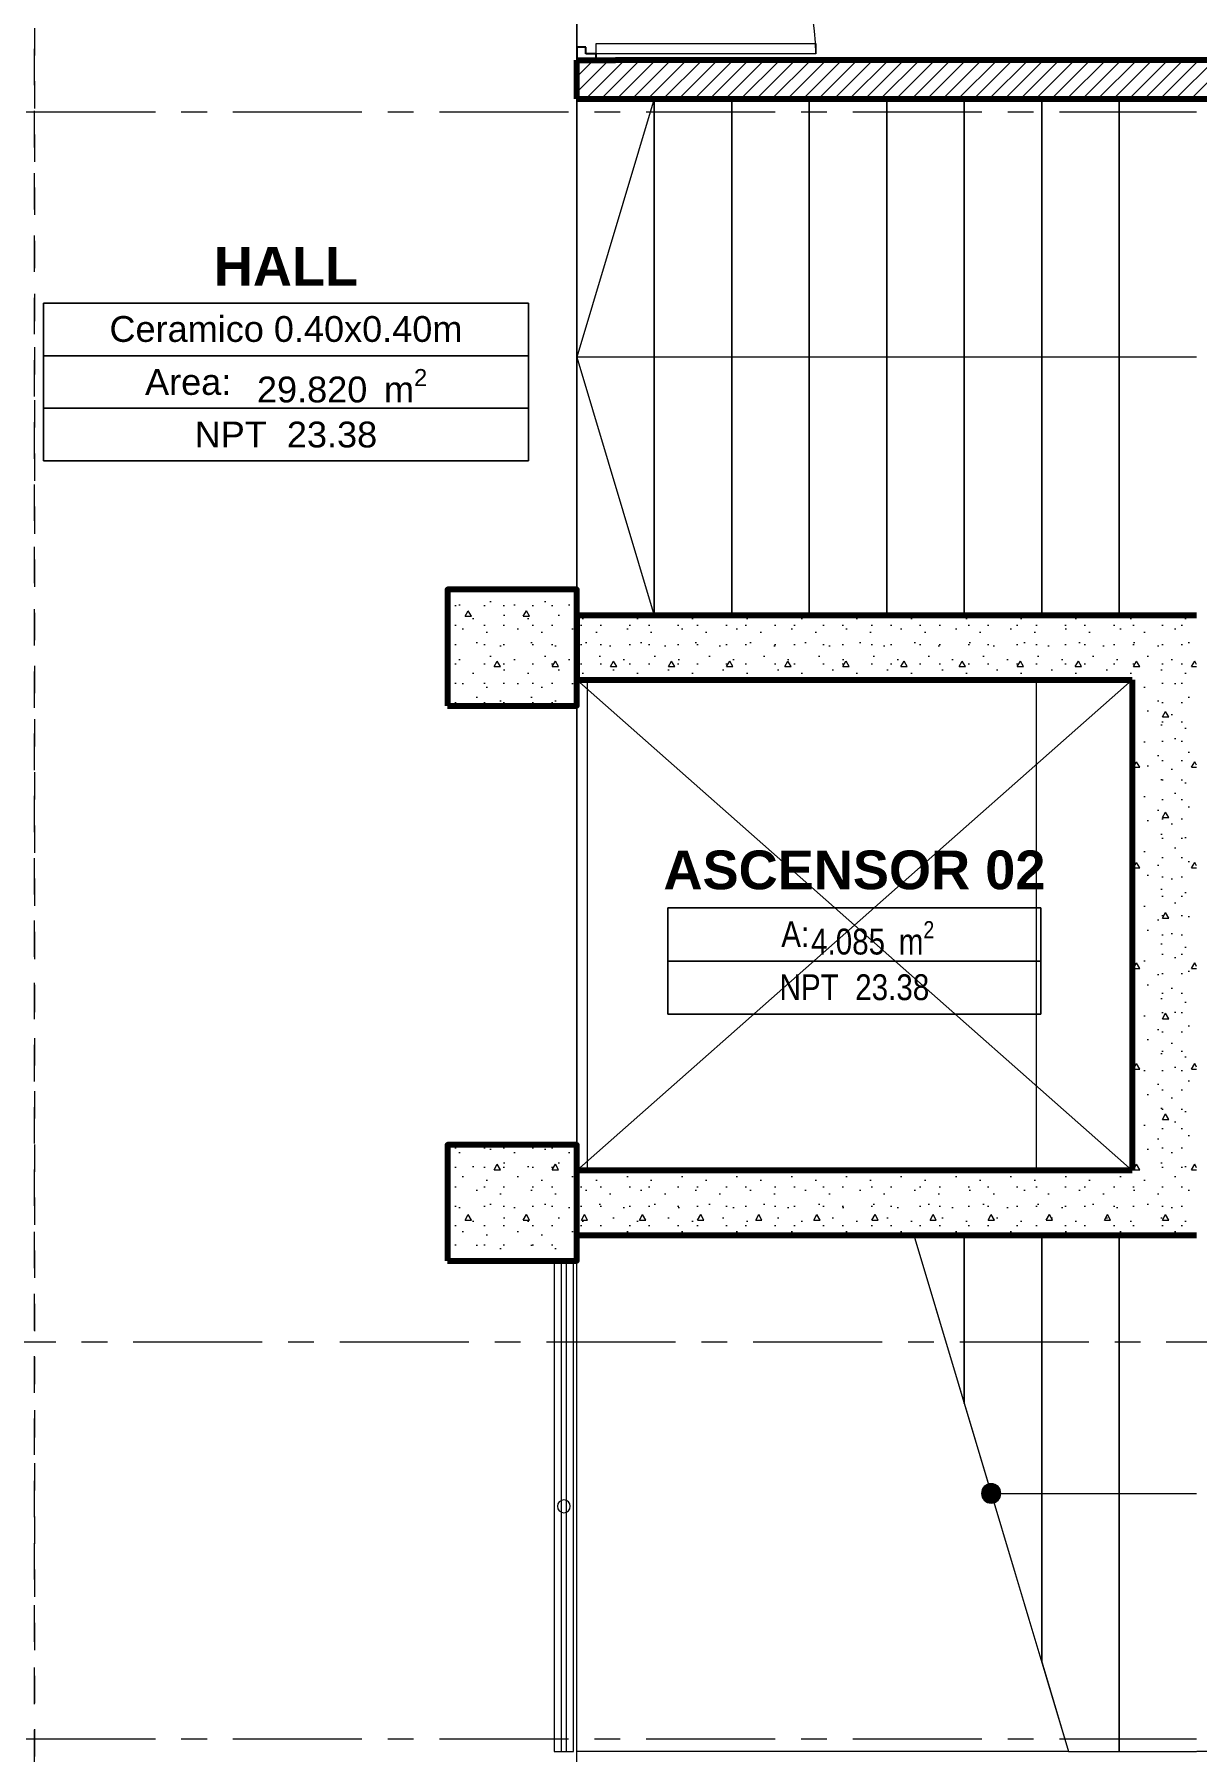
# Model space of a CAD drawing. Header units: inches. Extents: x -19 to 5698, y -728 to 92.
# Drawn here: x 507.07 to 511.57, y 20.35 to 27 of the extents above; entities that cross this region are included whole.
import ezdxf

# ---------------------------------------------------------------- set-up
doc = ezdxf.new("R2010")
doc.units = ezdxf.units.IN
doc.header["$MEASUREMENT"] = 0
doc.set_wipeout_variables(frame=1)
for name, pattern in [('Hidden Line', [0.195611, 0.141111, -0.0545]), ('Oculto', [0.15875, 0.105833, -0.052917]), ('Punto & Raya', [0.65, 0.5, -0.075, 0, -0.075]), ('Raya Pequeña', [0.141111, 0.070556, -0.070556]), ('Wipeout_Contour', [1, 0, -1])]:
    doc.linetypes.add(name, pattern=pattern)
for name, color, linetype in [('02 _ ARQ _ ALB _ Ejes Generales', 251, 'Continuous'), ('02 _ ARQ _ ZON _ Espacio.3D', 7, 'Continuous'), ('08 _ STR _ EXT _ 06 Columnas', 7, 'Continuous'), ('08 _ STR _ EXT _ 07 Losa Aligerada', 7, 'Continuous'), ('08 _ STR _ EXT _ 09 Vigas', 251, 'Continuous'), ('08 _ STR _ EXT _ 11 Escaleras', 7, 'Continuous'), ('08 _ STR _ EXT _ 12 Ascensor', 7, 'Continuous'), ('Dibujo 2D - General', 7, 'Continuous'), ('Estructura - 04 MURO', 7, 'Continuous'), ('Interior - Escaleras & Barandillas', 7, 'Continuous'), ('Interior - Mobiliario', 7, 'Continuous'), ('Marcador - Secciones', 7, 'Continuous')]:
    doc.layers.add(name, color=color, linetype=linetype)
doc.styles.add('Estilo_Generado_1', font='swisseb.ttf')
doc.styles.add('Estilo_Generado_7', font='swisse.ttf')
doc.styles.add('Estilo_Generado_8', font='arialbd.ttf')
doc.styles.add('Estilo_Generado_9', font='ARIALN.TTF')
pattern_1 = [(0, (462.5001, 3e-08), (0, 0.3897114), [0.024375, -0.200625]), (0, (462.6126, 0.19486), (0, 0.3897114), [0.024375, -0.200625]), (60, (462.5001, 3e-08), (-0.3375, 0.1948557), [0.024375, -0.200625]), (60, (462.7251, 3e-08), (-0.3375, 0.1948557), [0.024375, -0.200625]), (120, (462.52447, 3e-08), (0.3375, 0.1948557), [0.024375, -0.200625]), (120, (462.74947, 3e-08), (0.3375, 0.1948557), [0.024375, -0.200625]), (0, (462.50009, 0.0375), (0, 0.075), [0, -0.075, 0, -0.1125]), (45, (462.53759, 0.0375), (-0.05303301, 0.05303301), [0, -0.05625, 0, -0.09375])]
pattern_2 = [(45, (462.50009, 3e-08), (-0.030052038, 0.030052038), [])]

msp = doc.modelspace()

# ---------------------------------------------------------------- hatches: boundary and pattern name
at = {"layer": '08 _ STR _ EXT _ 06 Columnas', "linetype": 'Continuous', "lineweight": 9}
h = msp.add_hatch(dxfattribs=at)
h.set_pattern_fill('HORMIGÓN_EN_MASA_0002', style=0, pattern_type=2)
h.set_pattern_definition(pattern_1)
h.paths.add_polyline_path([(508.6701, 22.25), (509.1701, 22.25), (509.1701, 22.7), (508.6701, 22.7)])
at = {"layer": '08 _ STR _ EXT _ 12 Ascensor', "linetype": 'Continuous', "lineweight": 9}
h = msp.add_hatch(dxfattribs=at)
h.set_pattern_fill('HORMIGÓN_EN_MASA_0002', color=250, style=0, pattern_type=2)
h.set_pattern_definition(pattern_1)
h.paths.add_polyline_path([(511.3201, 24.5), (511.3201, 22.6), (511.5701, 22.6), (511.5701, 24.5)])

# ---------------------------------------------------------------- linework, layer by layer
at = {"layer": '02 _ ARQ _ ZON _ Espacio.3D', "color": 251, "linetype": 'Continuous', "lineweight": 13}
for p, q in [((508.9827, 25.9593), (507.1055, 25.9593)), ((507.1055, 25.9593), (507.1055, 25.3486)), ((507.1055, 25.9593), (508.9827, 25.9593)), ((507.1055, 25.7557), (507.1055, 25.9593)), ((508.9827, 25.3486), (508.9827, 25.9593)), ((508.9827, 25.9593), (508.9827, 25.7557)), ((508.9827, 25.7557), (507.1055, 25.7557)), ((507.1055, 25.7557), (508.9827, 25.7557)), ((507.1055, 25.5521), (507.1055, 25.7557)), ((508.9827, 25.7557), (508.9827, 25.5521)), ((508.9827, 25.5521), (507.1055, 25.5521)), ((507.1055, 25.5521), (508.9827, 25.5521)), ((507.1055, 25.3486), (507.1055, 25.5521)), ((508.9827, 25.5521), (508.9827, 25.3486)), ((507.1055, 25.3486), (508.9827, 25.3486)), ((508.9827, 25.3486), (507.1055, 25.3486)), ((510.9672, 23.6174), (509.523, 23.6174)), ((509.523, 23.6174), (509.523, 23.2057)), ((509.523, 23.6174), (510.9672, 23.6174)), ((509.523, 23.4116), (509.523, 23.6174)), ((510.9672, 23.2057), (510.9672, 23.6174)), ((510.9672, 23.6174), (510.9672, 23.4116)), ((510.9672, 23.4116), (509.523, 23.4116)), ((509.523, 23.4116), (510.9672, 23.4116)), ((509.523, 23.2057), (509.523, 23.4116)), ((510.9672, 23.4116), (510.9672, 23.2057)), ((509.523, 23.2057), (510.9672, 23.2057)), ((510.9672, 23.2057), (509.523, 23.2057))]:
    msp.add_line(p, q, dxfattribs=at)
at = {"layer": '02 _ ARQ _ ZON _ Espacio.3D', "color": 254, "linetype": 'Continuous', "lineweight": 0, "flags": 128}
for points in [[(506.7201, 29.7), (506.7201, 17.4), (509.1701, 17.4), (509.1701, 19.3), (509.3201, 19.3), (509.3201, 20.2), (509.1701, 20.2), (509.1701, 22.25), (508.6701, 22.25), (508.6701, 22.7), (509.1701, 22.7), (509.1701, 24.4), (508.6701, 24.4), (508.6701, 24.85), (509.1701, 24.85), (509.1701, 29.7)], [(513.9201, 27), (513.9201, 29.7), (509.3201, 29.7), (509.3201, 27.8), (509.1701, 27.8), (509.1701, 26.9), (513.5701, 26.9), (513.5701, 27)]]:
    msp.add_lwpolyline(points, close=True, dxfattribs=at)
at = {"layer": '02 _ ARQ _ ZON _ Espacio.3D', "color": 255, "linetype": 'Continuous', "lineweight": 0, "flags": 128}
msp.add_lwpolyline([(509.1701, 22.6), (511.3201, 22.6), (511.3201, 24.5), (509.1701, 24.5)], close=True, dxfattribs=at)
at = {"layer": '08 _ STR _ EXT _ 06 Columnas', "color": 7, "linetype": 'Continuous', "lineweight": 80, "flags": 128}
msp.add_lwpolyline([(508.6701, 22.25), (509.1701, 22.25), (509.1701, 22.7), (508.6701, 22.7)], close=True, dxfattribs=at)
at = {"layer": '08 _ STR _ EXT _ 07 Losa Aligerada', "color": 7, "linetype": 'Continuous', "lineweight": 18, "flags": 128}
msp.add_lwpolyline([(487.2752, 6.7), (515.4201, 6.7), (515.4201, 18.1001), (514.0701, 18.1001), (514.0701, 18.1001), (514.0701, 20.35), (511.5701, 20.35), (509.1701, 20.35), (509.1701, 22.35), (509.1701, 24.75), (509.1701, 24.75), (509.1701, 26.75), (514.0701, 26.75), (514.0701, 27), (514.0701, 29.7), (515.4201, 29.7), (515.4201, 40.4), (496.03, 40.4), (495.5498, 40.3109), (495.5498, 40.95), (495.2217, 40.95), (496.03, 41.1), (470.3701, 41.1)], dxfattribs=at)
at = {"layer": '08 _ STR _ EXT _ 09 Vigas', "color": 251, "linetype": 'Hidden Line', "lineweight": 13, "true_color": 0x636466}
msp.add_line((507.0701, 17.4), (507.0701, 29.7), dxfattribs=at)
at = {"layer": '08 _ STR _ EXT _ 12 Ascensor', "color": 7, "linetype": 'Continuous', "lineweight": 80, "flags": 128}
for points in [[(509.1701, 24.5), (511.3201, 24.5)], [(511.3201, 24.5), (511.3201, 22.6)], [(511.3201, 22.6), (509.1701, 22.6)], [(509.1701, 22.35), (509.1701, 22.6)]]:
    msp.add_lwpolyline(points, dxfattribs=at)
at = {"layer": 'Dibujo 2D - General', "color": 7, "linetype": 'Oculto', "lineweight": 13}
msp.add_line((507.0701, 29.7), (507.0701, 17.4), dxfattribs=at)
at = {"layer": 'Dibujo 2D - General', "color": 250, "linetype": 'Continuous', "lineweight": 9}
for p, q in [((509.1701, 22.6), (511.3201, 24.5)), ((511.3201, 22.6), (509.1701, 24.5))]:
    msp.add_line(p, q, dxfattribs=at)
at = {"layer": 'Estructura - 04 MURO', "color": 165, "linetype": 'Continuous', "lineweight": 25}
msp.add_line((509.2051, 26.95), (509.1701, 26.95), dxfattribs=at)
at = {"layer": 'Estructura - 04 MURO', "color": 165, "linetype": 'Continuous', "lineweight": 15}
msp.add_line((509.2451, 26.965), (510.0951, 26.965), dxfattribs=at)
at = {"layer": 'Interior - Escaleras & Barandillas', "color": 161, "linetype": 'Continuous', "lineweight": 13, "flags": 128}
for points in [[(509.0826, 20.35), (509.1576, 20.35), (509.1576, 22.25), (509.0826, 22.25)], [(509.1103, 20.35), (509.1298, 20.35), (509.1298, 22.25), (509.1103, 22.25)], [(509.1103, 20.35), (509.1298, 20.35), (509.1298, 22.25), (509.1103, 22.25)], [(509.1103, 20.35), (509.1298, 20.35), (509.1298, 22.25), (509.1103, 22.25)], [(509.1103, 20.35), (509.1298, 20.35), (509.1298, 22.25), (509.1103, 22.25)], [(509.1103, 20.35), (509.1298, 20.35), (509.1298, 22.25), (509.1103, 22.25)], [(509.1103, 20.35), (509.1298, 20.35), (509.1298, 22.25), (509.1103, 22.25)]]:
    msp.add_lwpolyline(points, close=True, dxfattribs=at)
msp.add_lwpolyline([(509.1451, 21.3, 1), (509.0951, 21.3, 1)], format="xyb", close=True, dxfattribs=at)
at = {"layer": 'Interior - Mobiliario', "color": 162, "linetype": 'Continuous', "lineweight": 20, "flags": 128}
msp.add_lwpolyline([(509.2101, 24.499), (509.2101, 22.601), (510.9501, 22.601), (510.9501, 24.499)], close=True, dxfattribs=at)

# ---------------------------------------------------------------- texts
at = {"layer": '02 _ ARQ _ ZON _ Espacio.3D', "color": 251, "lineweight": 25, "attachment_point": 2}
for s, insert, char_height, style in [('\\A1;{\\pqc;\\pt0;\\fSwis721 Ex BT|b1|i0|c0|p34;HALL}', (508.0441, 26.1768), 0.15, 'Estilo_Generado_1'), ('\\A1;{\\pqc;\\pt0;\\fSwis721 Ex BT|b0|i0|c238|p34;Ceramico 0.40x0.40m}', (508.0441, 25.9091), 0.1, 'Estilo_Generado_7'), ('\\A1;{\\pqc;\\pt0;\\fSwis721 Ex BT|b0|i0|c238|p34;Area: }', (507.6656, 25.7039), 0.1, 'Estilo_Generado_7'), ('\\A1;{\\pqc;\\pt0,0.3;\\fSwis721 Ex BT|b0|i0|c238|p34;29.820\\fSwis721 Ex BT|b0|i0|c238|p34;\\A1{\\H.66x;\\S^  ;}\\fSwis721 Ex BT|b0|i0|c238|p34; m\\fSwis721 Ex BT|b0|i0|c238|p34;\\A1{\\H.66x;\\S2^  ;}}', (508.2617, 25.7039), 0.1, 'Estilo_Generado_7'), ('\\A1;{\\pqc;\\pt0;\\fSwis721 Ex BT|b0|i0|c238|p34;NPT  23.38}', (508.0441, 25.5004), 0.1, 'Estilo_Generado_7'), ('\\A1;{\\pqc;\\pt0;\\fArial|b1|i0|c0|p34;ASCENSOR 02}', (510.2451, 23.8395), 0.15, 'Estilo_Generado_8'), ('\\A1;{\\pqc;\\pt0;\\fArial Narrow|b0|i0|c0|p34;A: }', (510.016, 23.5656), 0.1, 'Estilo_Generado_9'), ('\\A1;{\\pqc;\\pt0,0.3;\\fArial Narrow|b0|i0|c0|p34;4.085\\fArial Narrow|b0|i0|c0|p34;\\A1{\\H.66x;\\S^  ;}\\fArial Narrow|b0|i0|c0|p34; m\\fArial Narrow|b0|i0|c0|p34;\\A1{\\H.66x;\\S2^  ;}}', (510.3157, 23.566), 0.1, 'Estilo_Generado_9'), ('\\A1;{\\pqc;\\pt0;\\fArial Narrow|b0|i0|c0|p34;NPT  23.38}', (510.2451, 23.3601), 0.1, 'Estilo_Generado_9')]:
    msp.add_mtext(s, dxfattribs=dict(at, insert=insert, char_height=char_height, style=style))

# ---------------------------------------------------------------- next in the draw order: wipeouts: each hides what was drawn before it
at = {"color": 254, "linetype": 'Wipeout_Contour', "lineweight": 0, "ltscale": 16272.987096}
msp.add_wipeout([(511.5701, 26.75), (509.1701, 26.75), (509.1701, 24.75), (511.5701, 24.75)], dxfattribs=at).dxf.layer = '08 _ STR _ EXT _ 11 Escaleras'
at = {"color": 254, "linetype": 'Wipeout_Contour', "lineweight": 0, "ltscale": 16275.546341}
msp.add_wipeout([(510.4745, 22.35), (511.0745, 20.35), (511.5701, 20.35), (511.5701, 22.35)], dxfattribs=at).dxf.layer = '08 _ STR _ EXT _ 11 Escaleras'

# ---------------------------------------------------------------- next in the draw order: linework, layer by layer
at = {"layer": '08 _ STR _ EXT _ 11 Escaleras', "color": 161, "linetype": 'Continuous', "lineweight": 13}
for p, q in [((509.1701, 26.75), (509.1701, 24.75)), ((511.5701, 26.75), (509.1701, 26.75)), ((509.1701, 24.75), (511.5701, 24.75)), ((511.5701, 22.35), (510.4745, 22.35)), ((511.0745, 20.35), (511.5701, 20.35))]:
    msp.add_line(p, q, dxfattribs=at)
at = {"layer": '08 _ STR _ EXT _ 11 Escaleras', "color": 161, "linetype": 'Raya Pequeña', "lineweight": 13}
msp.add_line((511.4303, 24.75), (511.4303, 26.75), dxfattribs=at)

# ---------------------------------------------------------------- next in the draw order: wipeouts: each hides what was drawn before it
at = {"color": 254, "linetype": 'Wipeout_Contour', "lineweight": 0, "ltscale": 16277.187015}
msp.add_wipeout([(511.2701, 26.75), (511.2701, 24.75), (511.5701, 24.75), (511.5701, 26.75)], dxfattribs=at).dxf.layer = '08 _ STR _ EXT _ 11 Escaleras'
at = {"color": 254, "linetype": 'Wipeout_Contour', "lineweight": 0, "ltscale": 12204.883196}
msp.add_wipeout([(510.6701, 22.35), (510.4745, 22.35), (510.6701, 21.698)], dxfattribs=at).dxf.layer = '08 _ STR _ EXT _ 11 Escaleras'

# ---------------------------------------------------------------- next in the draw order: hatches: boundary and pattern name
at = {"layer": '08 _ STR _ EXT _ 12 Ascensor', "linetype": 'Continuous', "lineweight": 9}
h = msp.add_hatch(dxfattribs=at)
h.set_pattern_fill('HORMIGÓN_EN_MASA_0002', color=250, style=0, pattern_type=2)
h.set_pattern_definition(pattern_1)
h.paths.add_polyline_path([(511.3201, 24.5), (511.5701, 24.75), (511.3201, 24.75)])
h = msp.add_hatch(dxfattribs=at)
h.set_pattern_fill('HORMIGÓN_EN_MASA_0002', color=250, style=0, pattern_type=2)
h.set_pattern_definition(pattern_1)
h.paths.add_polyline_path([(511.3201, 24.5), (511.5701, 24.5), (511.5701, 24.75)])

# ---------------------------------------------------------------- next in the draw order: linework, layer by layer
at = {"layer": '08 _ STR _ EXT _ 11 Escaleras', "color": 167, "linetype": 'Continuous', "lineweight": 18}
for p, q in [((511.5701, 26.75), (511.2701, 26.75)), ((511.2701, 26.75), (511.2701, 24.75)), ((511.2701, 24.75), (511.5701, 24.75)), ((510.6701, 22.35), (510.4745, 22.35)), ((510.6701, 21.698), (510.6701, 22.35))]:
    msp.add_line(p, q, dxfattribs=at)
at = {"layer": '08 _ STR _ EXT _ 12 Ascensor', "color": 7, "linetype": 'Continuous', "lineweight": 80, "flags": 128}
msp.add_lwpolyline([(511.5701, 24.75), (511.3201, 24.75)], dxfattribs=at)

# ---------------------------------------------------------------- next in the draw order: wipeouts: each hides what was drawn before it
at = {"color": 254, "linetype": 'Wipeout_Contour', "lineweight": 0, "ltscale": 16275.987039}
msp.add_wipeout([(510.9701, 26.75), (510.9701, 24.75), (511.2701, 24.75), (511.2701, 26.75)], dxfattribs=at).dxf.layer = '08 _ STR _ EXT _ 11 Escaleras'
at = {"color": 254, "linetype": 'Wipeout_Contour', "lineweight": 0, "ltscale": 16274.697088}
msp.add_wipeout([(510.6701, 22.35), (510.6701, 21.698), (510.9701, 20.698), (510.9701, 22.35)], dxfattribs=at).dxf.layer = '08 _ STR _ EXT _ 11 Escaleras'

# ---------------------------------------------------------------- next in the draw order: hatches: boundary and pattern name
at = {"layer": '08 _ STR _ EXT _ 11 Escaleras', "linetype": 'Continuous', "lineweight": 13}
msp.add_hatch(color=161, dxfattribs=at).paths.add_polyline_path([(510.7745, 21.3125, 1), (510.7745, 21.3875, 1)])

# ---------------------------------------------------------------- next in the draw order: linework, layer by layer
at = {"layer": '02 _ ARQ _ ALB _ Ejes Generales', "color": 251, "linetype": 'Punto & Raya', "lineweight": 13, "true_color": 0x636466}
msp.add_line((511.0701, 26.7), (517.0701, 26.7), dxfattribs=at)
at = {"layer": '08 _ STR _ EXT _ 11 Escaleras', "color": 167, "linetype": 'Continuous', "lineweight": 18}
for p, q in [((511.2701, 26.75), (510.9701, 26.75)), ((510.9701, 26.75), (510.9701, 24.75)), ((511.2701, 24.75), (511.2701, 26.75)), ((510.9701, 24.75), (511.2701, 24.75)), ((510.6701, 22.35), (510.6701, 21.698)), ((510.9701, 22.35), (510.6701, 22.35)), ((510.9701, 20.698), (510.9701, 22.35))]:
    msp.add_line(p, q, dxfattribs=at)
at = {"layer": '08 _ STR _ EXT _ 11 Escaleras', "color": 167, "linetype": 'Continuous', "lineweight": 18, "flags": 128}
msp.add_lwpolyline([(510.7745, 21.3125, 1), (510.7745, 21.3875, 1)], format="xyb", close=True, dxfattribs=at)

# ---------------------------------------------------------------- next in the draw order: wipeouts: each hides what was drawn before it
at = {"color": 254, "linetype": 'Wipeout_Contour', "lineweight": 0, "ltscale": 16274.787063}
msp.add_wipeout([(510.6701, 26.75), (510.6701, 24.75), (510.9701, 24.75), (510.9701, 26.75)], dxfattribs=at).dxf.layer = '08 _ STR _ EXT _ 11 Escaleras'
at = {"color": 254, "linetype": 'Wipeout_Contour', "lineweight": 0, "ltscale": 20344.957766}
msp.add_wipeout([(510.9701, 22.35), (510.9701, 20.698), (511.0745, 20.35), (511.2701, 20.35), (511.2701, 22.35)], dxfattribs=at).dxf.layer = '08 _ STR _ EXT _ 11 Escaleras'

# ---------------------------------------------------------------- next in the draw order: linework, layer by layer
at = {"layer": '08 _ STR _ EXT _ 11 Escaleras', "color": 167, "linetype": 'Continuous', "lineweight": 18}
for p, q in [((510.9701, 26.75), (510.6701, 26.75)), ((510.6701, 26.75), (510.6701, 24.75)), ((510.9701, 24.75), (510.9701, 26.75)), ((510.6701, 24.75), (510.9701, 24.75)), ((510.4745, 22.35), (511.0745, 20.35)), ((510.9701, 22.35), (510.9701, 20.698)), ((511.2701, 22.35), (510.9701, 22.35)), ((511.2701, 20.35), (511.2701, 22.35)), ((511.0745, 20.35), (511.2701, 20.35))]:
    msp.add_line(p, q, dxfattribs=at)

# ---------------------------------------------------------------- next in the draw order: wipeouts: each hides what was drawn before it
at = {"color": 254, "linetype": 'Wipeout_Contour', "lineweight": 0, "ltscale": 16273.587087}
msp.add_wipeout([(510.3701, 24.75), (510.6701, 24.75), (510.6701, 26.75), (510.3701, 26.75)], dxfattribs=at).dxf.layer = '08 _ STR _ EXT _ 11 Escaleras'
at = {"color": 254, "linetype": 'Wipeout_Contour', "lineweight": 0, "ltscale": 16277.08516}
msp.add_wipeout([(511.2701, 20.35), (511.5701, 20.35), (511.5701, 22.35), (511.2701, 22.35)], dxfattribs=at).dxf.layer = '08 _ STR _ EXT _ 11 Escaleras'

# ---------------------------------------------------------------- next in the draw order: hatches: boundary and pattern name
at = {"layer": '08 _ STR _ EXT _ 12 Ascensor', "linetype": 'Continuous', "lineweight": 9}
h = msp.add_hatch(dxfattribs=at)
h.set_pattern_fill('HORMIGÓN_EN_MASA_0002', color=250, style=0, pattern_type=2)
h.set_pattern_definition(pattern_1)
h.paths.add_polyline_path([(511.3201, 22.6), (509.1701, 22.6), (509.1701, 22.35), (511.3201, 22.35)])
h = msp.add_hatch(dxfattribs=at)
h.set_pattern_fill('HORMIGÓN_EN_MASA_0002', color=250, style=0, pattern_type=2)
h.set_pattern_definition(pattern_1)
h.paths.add_polyline_path([(511.3201, 22.6), (511.5701, 22.35), (511.5701, 22.6)])
h = msp.add_hatch(dxfattribs=at)
h.set_pattern_fill('HORMIGÓN_EN_MASA_0002', color=250, style=0, pattern_type=2)
h.set_pattern_definition(pattern_1)
h.paths.add_polyline_path([(511.3201, 22.35), (511.5701, 22.35), (511.3201, 22.6)])

# ---------------------------------------------------------------- next in the draw order: linework, layer by layer
at = {"layer": '02 _ ARQ _ ALB _ Ejes Generales', "color": 251, "linetype": 'Punto & Raya', "lineweight": 13, "true_color": 0x636466}
for p, q in [((506.2386, 20.4), (512.2386, 20.4)), ((511.0701, 20.4), (517.0701, 20.4))]:
    msp.add_line(p, q, dxfattribs=at)
at = {"layer": '08 _ STR _ EXT _ 11 Escaleras', "color": 167, "linetype": 'Continuous', "lineweight": 18}
for p, q in [((510.6701, 26.75), (510.3701, 26.75)), ((510.3701, 26.75), (510.3701, 24.75)), ((510.6701, 24.75), (510.6701, 26.75)), ((510.3701, 24.75), (510.6701, 24.75)), ((511.2701, 22.35), (511.2701, 20.35)), ((511.5701, 22.35), (511.2701, 22.35)), ((510.7745, 21.35), (511.5701, 21.35)), ((511.2701, 20.35), (511.5701, 20.35))]:
    msp.add_line(p, q, dxfattribs=at)
at = {"layer": '08 _ STR _ EXT _ 12 Ascensor', "color": 7, "linetype": 'Continuous', "lineweight": 80, "flags": 128}
msp.add_lwpolyline([(509.1701, 22.35), (511.5701, 22.35)], dxfattribs=at)
at = {"layer": 'Marcador - Secciones', "color": 251, "linetype": 'Punto & Raya', "lineweight": 13, "true_color": 0x636466}
msp.add_line((491.4527, 21.9367), (519.2073, 21.9367), dxfattribs=at)

# ---------------------------------------------------------------- next in the draw order: wipeouts: each hides what was drawn before it
at = {"color": 254, "linetype": 'Wipeout_Contour', "lineweight": 0, "ltscale": 16272.387111}
msp.add_wipeout([(510.0701, 24.75), (510.3701, 24.75), (510.3701, 26.75), (510.0701, 26.75)], dxfattribs=at).dxf.layer = '08 _ STR _ EXT _ 11 Escaleras'

# ---------------------------------------------------------------- next in the draw order: linework, layer by layer
at = {"layer": '08 _ STR _ EXT _ 11 Escaleras', "color": 167, "linetype": 'Continuous', "lineweight": 18}
for p, q in [((510.3701, 26.75), (510.0701, 26.75)), ((510.0701, 26.75), (510.0701, 24.75)), ((510.3701, 24.75), (510.3701, 26.75)), ((510.0701, 24.75), (510.3701, 24.75))]:
    msp.add_line(p, q, dxfattribs=at)

# ---------------------------------------------------------------- next in the draw order: wipeouts: each hides what was drawn before it
at = {"color": 254, "linetype": 'Wipeout_Contour', "lineweight": 0, "ltscale": 16271.187135}
msp.add_wipeout([(509.7701, 24.75), (510.0701, 24.75), (510.0701, 26.75), (509.7701, 26.75)], dxfattribs=at).dxf.layer = '08 _ STR _ EXT _ 11 Escaleras'

# ---------------------------------------------------------------- next in the draw order: linework, layer by layer
at = {"layer": '08 _ STR _ EXT _ 11 Escaleras', "color": 167, "linetype": 'Continuous', "lineweight": 18}
for p, q in [((510.0701, 26.75), (509.7701, 26.75)), ((509.7701, 26.75), (509.7701, 24.75)), ((510.0701, 24.75), (510.0701, 26.75)), ((509.7701, 24.75), (510.0701, 24.75))]:
    msp.add_line(p, q, dxfattribs=at)

# ---------------------------------------------------------------- next in the draw order: wipeouts: each hides what was drawn before it
at = {"color": 254, "linetype": 'Wipeout_Contour', "lineweight": 0, "ltscale": 16269.987159}
msp.add_wipeout([(509.4701, 24.75), (509.7701, 24.75), (509.7701, 26.75), (509.4701, 26.75)], dxfattribs=at).dxf.layer = '08 _ STR _ EXT _ 11 Escaleras'

# ---------------------------------------------------------------- next in the draw order: linework, layer by layer
at = {"layer": '08 _ STR _ EXT _ 11 Escaleras', "color": 167, "linetype": 'Continuous', "lineweight": 18}
for p, q in [((509.7701, 26.75), (509.4701, 26.75)), ((509.4701, 26.75), (509.4701, 24.75)), ((509.7701, 24.75), (509.7701, 26.75)), ((509.4701, 24.75), (509.7701, 24.75))]:
    msp.add_line(p, q, dxfattribs=at)

# ---------------------------------------------------------------- next in the draw order: wipeouts: each hides what was drawn before it
at = {"color": 254, "linetype": 'Wipeout_Contour', "lineweight": 0, "ltscale": 16268.787184}
msp.add_wipeout([(509.1701, 24.75), (509.4701, 24.75), (509.4701, 26.75), (509.1701, 26.75)], dxfattribs=at).dxf.layer = '08 _ STR _ EXT _ 11 Escaleras'

# ---------------------------------------------------------------- next in the draw order: hatches: boundary and pattern name
at = {"layer": '08 _ STR _ EXT _ 06 Columnas', "linetype": 'Continuous', "lineweight": 9}
h = msp.add_hatch(dxfattribs=at)
h.set_pattern_fill('HORMIGÓN_EN_MASA_0002', style=0, pattern_type=2)
h.set_pattern_definition(pattern_1)
h.paths.add_polyline_path([(508.6701, 24.4), (509.1701, 24.4), (509.1701, 24.85), (508.6701, 24.85)])
at = {"layer": '08 _ STR _ EXT _ 12 Ascensor', "linetype": 'Continuous', "lineweight": 9}
h = msp.add_hatch(dxfattribs=at)
h.set_pattern_fill('HORMIGÓN_EN_MASA_0002', color=250, style=0, pattern_type=2)
h.set_pattern_definition(pattern_1)
h.paths.add_polyline_path([(511.3201, 24.75), (509.1701, 24.75), (509.1701, 24.5), (511.3201, 24.5)])

# ---------------------------------------------------------------- next in the draw order: linework, layer by layer
at = {"layer": '02 _ ARQ _ ALB _ Ejes Generales', "color": 251, "linetype": 'Punto & Raya', "lineweight": 13, "true_color": 0x636466}
msp.add_line((506.2386, 26.7), (512.2386, 26.7), dxfattribs=at)
at = {"layer": '08 _ STR _ EXT _ 06 Columnas', "color": 7, "linetype": 'Continuous', "lineweight": 80, "flags": 128}
msp.add_lwpolyline([(508.6701, 24.4), (509.1701, 24.4), (509.1701, 24.85), (508.6701, 24.85)], close=True, dxfattribs=at)
at = {"layer": '08 _ STR _ EXT _ 11 Escaleras', "color": 167, "linetype": 'Continuous', "lineweight": 18}
for p, q in [((509.4701, 26.75), (509.1701, 26.75)), ((509.1701, 26.75), (509.1701, 24.75)), ((509.4701, 26.75), (509.1701, 25.75)), ((509.4701, 24.75), (509.4701, 26.75)), ((509.4701, 25.75), (509.1701, 25.75)), ((509.1701, 25.75), (509.4701, 24.75)), ((511.5701, 25.75), (509.4701, 25.75)), ((509.1701, 24.75), (509.4701, 24.75))]:
    msp.add_line(p, q, dxfattribs=at)
at = {"layer": '08 _ STR _ EXT _ 12 Ascensor', "color": 7, "linetype": 'Continuous', "lineweight": 80, "flags": 128}
for points in [[(511.3201, 24.75), (509.1701, 24.75)], [(509.1701, 24.75), (509.1701, 24.5)]]:
    msp.add_lwpolyline(points, dxfattribs=at)

# ---------------------------------------------------------------- next in the draw order: wipeouts: each hides what was drawn before it
at = {"color": 254, "linetype": 'Wipeout_Contour', "lineweight": 0, "ltscale": 12201.814626}
msp.add_wipeout([(509.1701, 26.9), (509.1701, 26.75), (509.3201, 26.9)], dxfattribs=at).dxf.layer = 'Estructura - 04 MURO'

# ---------------------------------------------------------------- next in the draw order: hatches: boundary and pattern name
at = {"layer": 'Estructura - 04 MURO', "linetype": 'Continuous', "lineweight": 5}
h = msp.add_hatch(dxfattribs=at)
h.set_pattern_fill('LADRILLO_COMÚN_0002', color=250, style=0, pattern_type=2)
h.set_pattern_definition(pattern_2)
h.paths.add_polyline_path([(509.1701, 26.9), (509.1701, 26.75), (509.3201, 26.9)])

# ---------------------------------------------------------------- next in the draw order: wipeouts: each hides what was drawn before it
at = {"color": 254, "linetype": 'Wipeout_Contour', "lineweight": 0, "ltscale": 12200.957059}
msp.add_wipeout([(509.3201, 26.9), (509.1701, 26.75), (509.3201, 26.75)], dxfattribs=at).dxf.layer = 'Estructura - 04 MURO'

# ---------------------------------------------------------------- next in the draw order: hatches: boundary and pattern name
at = {"layer": 'Estructura - 04 MURO', "linetype": 'Continuous', "lineweight": 5}
h = msp.add_hatch(dxfattribs=at)
h.set_pattern_fill('LADRILLO_COMÚN_0002', color=250, style=0, pattern_type=2)
h.set_pattern_definition(pattern_2)
h.paths.add_polyline_path([(509.3201, 26.9), (509.1701, 26.75), (509.3201, 26.75)])

# ---------------------------------------------------------------- next in the draw order: linework, layer by layer
at = {"layer": 'Estructura - 04 MURO', "color": 165, "linetype": 'Continuous', "lineweight": 25}
for p, q in [((509.1701, 26.95), (509.1701, 26.9)), ((509.2051, 26.925), (509.2051, 26.95)), ((509.1701, 26.9), (509.2451, 26.9)), ((509.2451, 26.925), (509.2051, 26.925)), ((509.2451, 26.9), (509.2451, 26.925))]:
    msp.add_line(p, q, dxfattribs=at)
at = {"layer": 'Estructura - 04 MURO', "color": 165, "linetype": 'Continuous', "lineweight": 15}
msp.add_line((509.2451, 26.925), (509.2451, 26.965), dxfattribs=at)
at = {"layer": 'Estructura - 04 MURO', "color": 7, "linetype": 'Continuous', "lineweight": 80}
msp.add_line((509.1701, 26.9), (509.2451, 26.9), dxfattribs=at)
msp.add_line((509.1701, 26.9), (509.2451, 26.9), dxfattribs=at)
msp.add_line((509.1701, 26.9), (509.2451, 26.9), dxfattribs=at)
at = {"layer": 'Estructura - 04 MURO', "color": 7, "linetype": 'Continuous', "lineweight": 80, "flags": 128}
msp.add_lwpolyline([(509.1701, 26.75), (509.1701, 26.9)], dxfattribs=at)

# ---------------------------------------------------------------- next in the draw order: wipeouts: each hides what was drawn before it
at = {"color": 254, "linetype": 'Wipeout_Contour', "lineweight": 0, "ltscale": 16277.314226}
msp.add_wipeout([(509.3201, 26.75), (513.5701, 26.75), (513.5701, 26.9), (509.3201, 26.9)], dxfattribs=at).dxf.layer = 'Estructura - 04 MURO'

# ---------------------------------------------------------------- next in the draw order: hatches: boundary and pattern name
at = {"layer": 'Estructura - 04 MURO', "linetype": 'Continuous', "lineweight": 5}
h = msp.add_hatch(dxfattribs=at)
h.set_pattern_fill('LADRILLO_COMÚN_0002', color=250, style=0, pattern_type=2)
h.set_pattern_definition(pattern_2)
h.paths.add_polyline_path([(509.3201, 26.75), (513.5701, 26.75), (513.5701, 26.9), (509.3201, 26.9)])

# ---------------------------------------------------------------- next in the draw order: linework, layer by layer
at = {"layer": 'Estructura - 04 MURO', "color": 165, "linetype": 'Continuous', "lineweight": 15}
for p, q in [((510.0951, 26.965), (510.0951, 26.925)), ((510.0951, 26.925), (509.2451, 26.925))]:
    msp.add_line(p, q, dxfattribs=at)
at = {"layer": 'Estructura - 04 MURO', "color": 7, "linetype": 'Continuous', "lineweight": 80}
msp.add_line((509.2451, 26.9), (509.3201, 26.9), dxfattribs=at)
msp.add_line((509.2451, 26.9), (509.3201, 26.9), dxfattribs=at)
at = {"layer": 'Estructura - 04 MURO', "color": 7, "linetype": 'Continuous', "lineweight": 80, "flags": 128}
for points in [[(513.5701, 26.9), (509.3201, 26.9)], [(509.1701, 26.75), (513.5701, 26.75)]]:
    msp.add_lwpolyline(points, dxfattribs=at)
at = {"layer": 'Estructura - 04 MURO', "color": 165, "linetype": 'Continuous', "lineweight": 15}
msp.add_arc((509.2451, 26.925), 0.85, 0, 90, dxfattribs=at)

doc.saveas('drawing.dxf')
